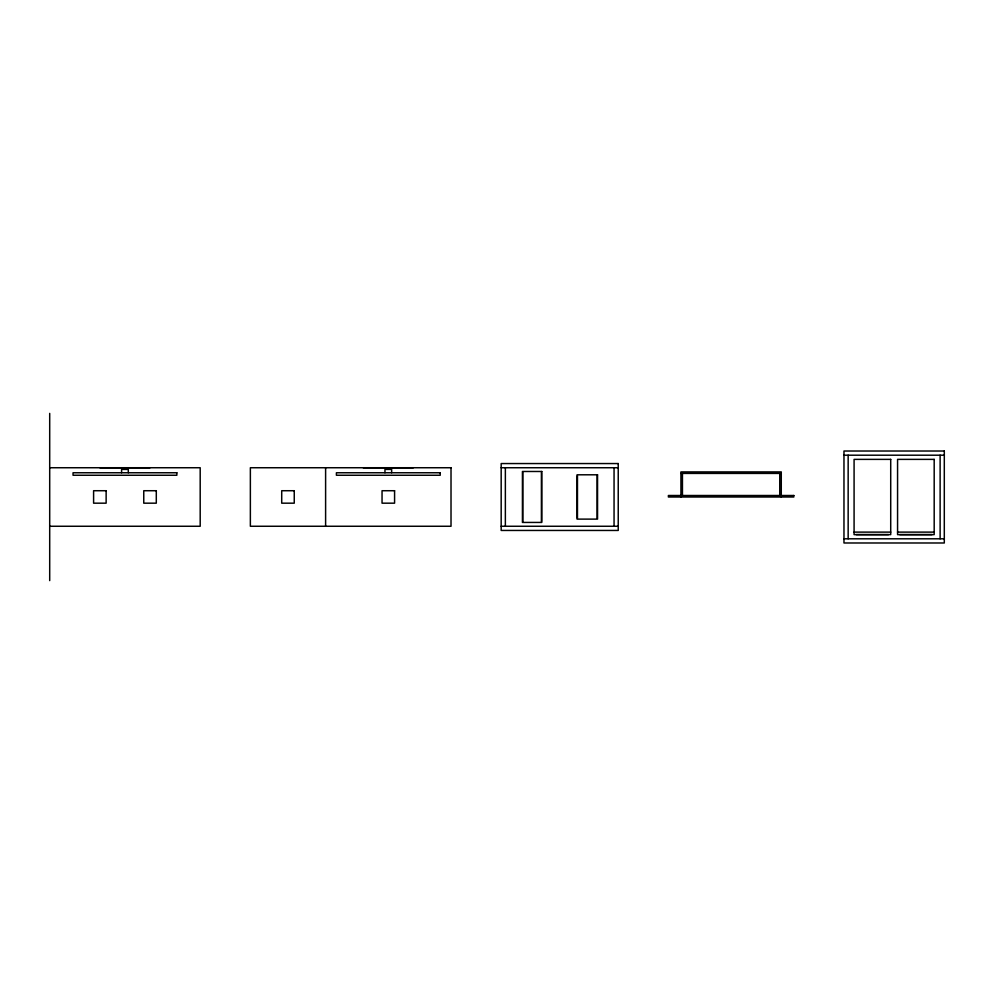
<?xml version="1.0" encoding="UTF-8"?>
<svg xmlns="http://www.w3.org/2000/svg" width="994" height="994" viewBox="0 0 994 994"><rect width="100%" height="100%" fill="white"/><g stroke="black" fill="none" stroke-linecap="round" stroke-linejoin="round"><path stroke-width="1.49" d="M843.968 455.202L944.3 455.202M49.7 467.739L200.192 467.739L200.192 526.261L49.7 526.261M501.175 467.739L618.231 467.739M680.94 473.417L781.272 473.417M501.175 526.261L618.231 526.261M854.082 532.113L890.711 532.113M897.57 532.113L934.186 532.113M856.281 534.623L888.512 534.623M899.756 534.623L931.987 534.623M843.968 538.798L944.3 538.798M940.125 455.202L940.125 538.798M848.155 455.202L848.155 538.798M781.272 497L781.272 471.914L680.94 471.914L680.94 497M779.756 473.417L779.756 495.497M682.443 473.417L682.443 495.497M614.056 467.739L614.056 526.261M597.133 475.691L597.133 518.309M577.464 475.691L577.464 518.309M541.407 472.498L541.407 521.502M522.819 472.498L522.819 521.502M505.362 467.739L505.362 526.261M413.392 467.739L363.232 467.739M391.648 472.759L391.648 469.404L384.964 469.404L384.964 472.759M325.61 467.739L325.61 526.261M150.032 467.739L99.86 467.739M128.288 472.759L128.288 469.404L121.603 469.404L121.603 472.759M49.7 413.392L49.7 580.608M944.3 451.015L843.968 451.015L843.968 542.985L944.3 542.985L944.3 451.015M890.711 459.377L854.082 459.377L854.082 534.623L890.711 534.623L890.711 459.377M934.186 459.377L897.57 459.377L897.57 534.623L934.186 534.623L934.186 459.377M618.231 463.552L501.175 463.552L501.175 530.448L618.231 530.448L618.231 463.552M451.015 467.739L250.364 467.739L250.364 526.261L451.015 526.261L451.015 467.739M541.792 471.479L522.434 471.479L522.434 522.434L541.792 522.434L541.792 471.479M176.845 472.759L73.047 472.759L73.047 475.256L176.845 475.256L176.845 472.759M440.218 472.759L336.407 472.759L336.407 475.256L440.218 475.256L440.218 472.759M597.543 474.797L577.054 474.797L577.054 519.116L597.543 519.116L597.543 474.797M106.134 490.725L93.598 490.725L93.598 503.175L106.134 503.175L106.134 490.725M156.294 490.725L143.757 490.725L143.757 503.175L156.294 503.175L156.294 490.725M294.249 490.725L281.712 490.725L281.712 503.175L294.249 503.175L294.249 490.725M394.581 490.725L382.044 490.725L382.044 503.175L394.581 503.175L394.581 490.725M793.808 495.497L668.39 495.497L668.39 497L793.808 497L793.808 495.497"/></g></svg>
